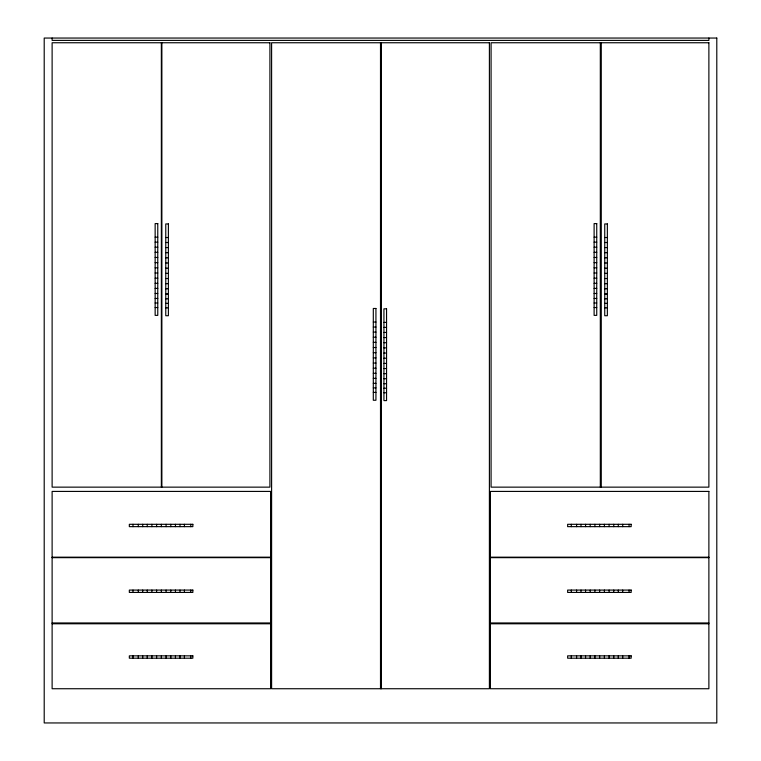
<?xml version="1.0" encoding="UTF-8"?>
<svg xmlns="http://www.w3.org/2000/svg" width="761" height="761" viewBox="0 0 761 761"><rect width="100%" height="100%" fill="white"/><g stroke="black" fill="none" stroke-linecap="round" stroke-linejoin="round"><path stroke-width="1.14" d="M155.149 237.175L157.765 237.175M594.113 237.175L596.738 237.175M165.765 237.518L168.39 237.518M604.738 237.518L607.354 237.518M155.149 242.169L157.765 242.16M594.113 242.16L596.738 242.169M165.765 242.512L168.39 242.512M604.738 242.512L607.354 242.512M155.149 247.22L157.765 247.211M594.113 247.22L596.738 247.211M165.765 247.572L168.39 247.563M604.738 247.563L607.354 247.572M155.149 252.329L157.765 252.319M594.113 252.329L596.738 252.319M165.765 252.671L168.39 252.681M604.738 252.671L607.354 252.681M155.149 257.465L157.765 257.475M594.113 257.465L596.738 257.475M165.765 257.817L168.39 257.817M604.738 257.817L607.354 257.817M155.149 262.64L157.765 262.64M594.113 262.64L596.738 262.64M165.765 262.983L168.39 262.992M604.738 262.992L607.354 262.983M155.149 267.824L157.765 267.824M594.113 267.824L596.738 267.824M165.765 268.176L168.39 268.176M604.738 268.176L607.354 268.176M155.149 272.999L157.765 273.009M594.113 273.009L596.738 272.999M165.765 273.351L168.39 273.361M604.738 273.361L607.354 273.351M155.149 278.184L157.765 278.174M594.113 278.184L596.738 278.174M165.765 278.536L168.39 278.526M604.738 278.536L607.354 278.526M155.149 283.33L157.765 283.32M594.113 283.32L596.738 283.33M165.765 283.672L168.39 283.663M604.738 283.663L607.354 283.672M155.149 288.419L157.765 288.429M594.113 288.429L596.738 288.419M165.765 288.78L168.39 288.771M604.738 288.78L607.354 288.771M155.149 293.48L157.765 293.489M594.113 293.489L596.738 293.48M155.149 298.474L157.765 298.474M594.113 298.474L596.738 298.474M165.765 298.826L168.39 298.826M604.738 298.826L607.354 298.826M155.149 303.002L157.765 303.002M594.113 303.002L596.738 303.002M165.765 303.354L168.39 303.354M604.738 303.354L607.354 303.354M155.149 307.53L157.765 307.53M594.113 307.53L596.738 307.53M165.765 307.872L168.39 307.872M604.738 307.872L607.354 307.872M373.309 322.055L375.934 322.055M383.925 322.398L386.55 322.398M373.309 327.049L375.934 327.049M383.925 327.392L386.55 327.392M373.309 332.1L375.934 332.1M383.925 332.452L386.55 332.452M373.309 337.209L375.934 337.209M383.925 337.561L386.55 337.561M373.309 342.355L375.934 342.355M383.925 342.707L386.55 342.707M373.309 347.52L375.934 347.52M383.925 347.872L386.55 347.872M373.309 352.704L375.934 352.704M383.925 353.056L386.55 353.056M373.309 357.889L375.934 357.889M383.925 358.231L386.55 358.231M373.309 363.054L375.934 363.054M383.925 363.406L386.55 363.406M373.309 368.2L375.934 368.2M383.925 368.552L386.55 368.552M373.309 373.299L375.934 373.299M383.925 373.651L386.55 373.651M373.309 378.36L375.934 378.36M383.925 378.712L386.55 378.712M373.309 383.354L375.934 383.354M383.925 383.706L386.55 383.706M373.309 387.882L375.934 387.882M383.925 388.234L386.55 388.234M373.309 392.41L375.934 392.41M383.925 392.762L386.55 392.762M52.119 557.185L270.583 557.185M490.417 557.185L708.881 557.185M52.119 557.651L270.583 557.651M490.417 557.651L708.881 557.651M52.119 622.964L270.583 622.964M490.417 622.964L708.881 622.964M52.119 623.773L270.583 623.773M490.417 623.782L708.881 623.782M708.881 38.05L708.881 40.4L52.119 40.4L52.119 38.05M629.062 524.3L629.062 526.65M629.062 590.079L629.062 592.429M629.062 655.849L629.062 658.198M622.707 524.3L622.707 526.65M622.707 590.079L622.707 592.429M622.707 655.849L622.707 658.198M618.293 524.3L618.293 526.65M618.293 590.079L618.293 592.429M618.293 655.849L618.293 658.198M613.756 524.3L613.756 526.65M613.756 590.079L613.756 592.429M613.756 655.849L613.756 658.198M609.104 524.3L609.104 526.65M609.104 590.079L609.104 592.429M609.104 655.849L609.104 658.198M604.396 524.3L604.396 526.65M604.396 590.079L604.396 592.429M604.396 655.849L604.396 658.198M601.266 42.749L601.266 487.145M600.315 42.749L600.315 487.145M599.649 524.3L599.649 526.65M599.649 590.079L599.649 592.429M599.649 655.849L599.649 658.198M594.912 524.3L594.912 526.65M594.912 590.079L594.912 592.429M594.912 655.849L594.912 658.198M590.194 524.3L590.194 526.65M590.194 590.079L590.194 592.429M590.194 655.849L590.194 658.198M585.551 524.3L585.551 526.65M585.551 590.079L585.551 592.429M585.551 655.849L585.551 658.198M581.004 524.3L581.004 526.65M581.004 590.079L581.004 592.429M581.004 655.849L581.004 658.198M576.591 524.3L576.591 526.65M576.591 590.079L576.591 592.429M576.591 655.849L576.591 658.198M571.292 524.3L571.292 526.65M571.292 590.079L571.292 592.429M571.292 655.849L571.292 658.198M381.375 42.749L381.375 688.734M380.5 42.749L380.5 688.734M190.754 524.3L190.754 526.65M190.754 590.079L190.754 592.429M190.754 655.849L190.754 658.198M184.409 524.3L184.409 526.65M184.409 590.079L184.409 592.429M184.409 655.849L184.409 658.198M179.996 524.3L179.996 526.65M179.996 590.079L179.996 592.429M179.996 655.849L179.996 658.198M175.449 524.3L175.449 526.65M175.449 590.079L175.449 592.429M175.449 655.849L175.449 658.198M170.806 524.3L170.806 526.65M170.806 590.079L170.806 592.429M170.806 655.849L170.806 658.198M166.088 524.3L166.088 526.65M166.088 590.079L166.088 592.429M166.088 655.849L166.088 658.198M161.874 42.749L161.874 487.145M161.351 42.749L161.351 487.145M161.351 524.3L161.351 526.65M161.351 590.079L161.351 592.429M161.351 655.849L161.351 658.198M156.604 524.3L156.604 526.65M156.604 590.079L156.604 592.429M156.604 655.849L156.604 658.198M151.896 524.3L151.896 526.65M151.896 590.079L151.896 592.429M151.896 655.849L151.896 658.198M147.244 524.3L147.244 526.65M147.244 590.079L147.244 592.429M147.244 655.849L147.244 658.198M142.707 524.3L142.707 526.65M142.707 590.079L142.707 592.429M142.707 655.849L142.707 658.198M138.293 524.3L138.293 526.65M138.293 590.079L138.293 592.429M138.293 655.849L138.293 658.198M132.985 524.3L132.985 526.65M132.985 590.079L132.985 592.429M132.985 655.849L132.985 658.198M716.795 38.05L44.205 38.05L44.205 722.95L716.795 722.95L716.795 38.05M269.917 42.749L52.119 42.749L52.119 487.145L269.917 487.145L269.917 42.749M489.399 42.749L271.601 42.749L271.601 688.734L489.399 688.734L489.399 42.749M708.881 42.749L491.083 42.749L491.083 487.145L708.881 487.145L708.881 42.749M157.765 223.591L155.149 223.591L155.149 315.377L157.765 315.377L157.765 223.591M596.738 223.591L594.113 223.591L594.113 315.377L596.738 315.377L596.738 223.591M168.39 223.943L165.765 223.943L165.765 315.72L168.39 315.72L168.39 223.943M607.354 223.943L604.738 223.943L604.738 315.72L607.354 315.72L607.354 223.943M168.39 293.832L165.765 293.832L168.39 293.832M607.354 293.832L604.738 293.832L607.354 293.832M375.934 308.471L373.309 308.471L373.309 400.257L375.934 400.257L375.934 308.471M386.55 308.823L383.925 308.823L383.925 400.6L386.55 400.6L386.55 308.823M270.583 491.416L52.119 491.416L52.119 688.734L270.583 688.734L270.583 491.416M708.881 491.416L490.417 491.416L490.417 688.734L708.881 688.734L708.881 491.416M192.856 524.3L129.332 524.3L129.332 526.65L192.856 526.65L192.856 524.3M631.164 524.3L567.639 524.3L567.639 526.65L631.164 526.65L631.164 524.3M192.856 590.079L129.332 590.079L129.332 592.429L192.856 592.429L192.856 590.079M631.164 590.079L567.639 590.079L567.639 592.429L631.164 592.429L631.164 590.079M192.856 655.849L129.332 655.849L129.332 658.198L192.856 658.198L192.856 655.849M631.164 655.849L567.639 655.849L567.639 658.198L631.164 658.198L631.164 655.849"/></g></svg>
